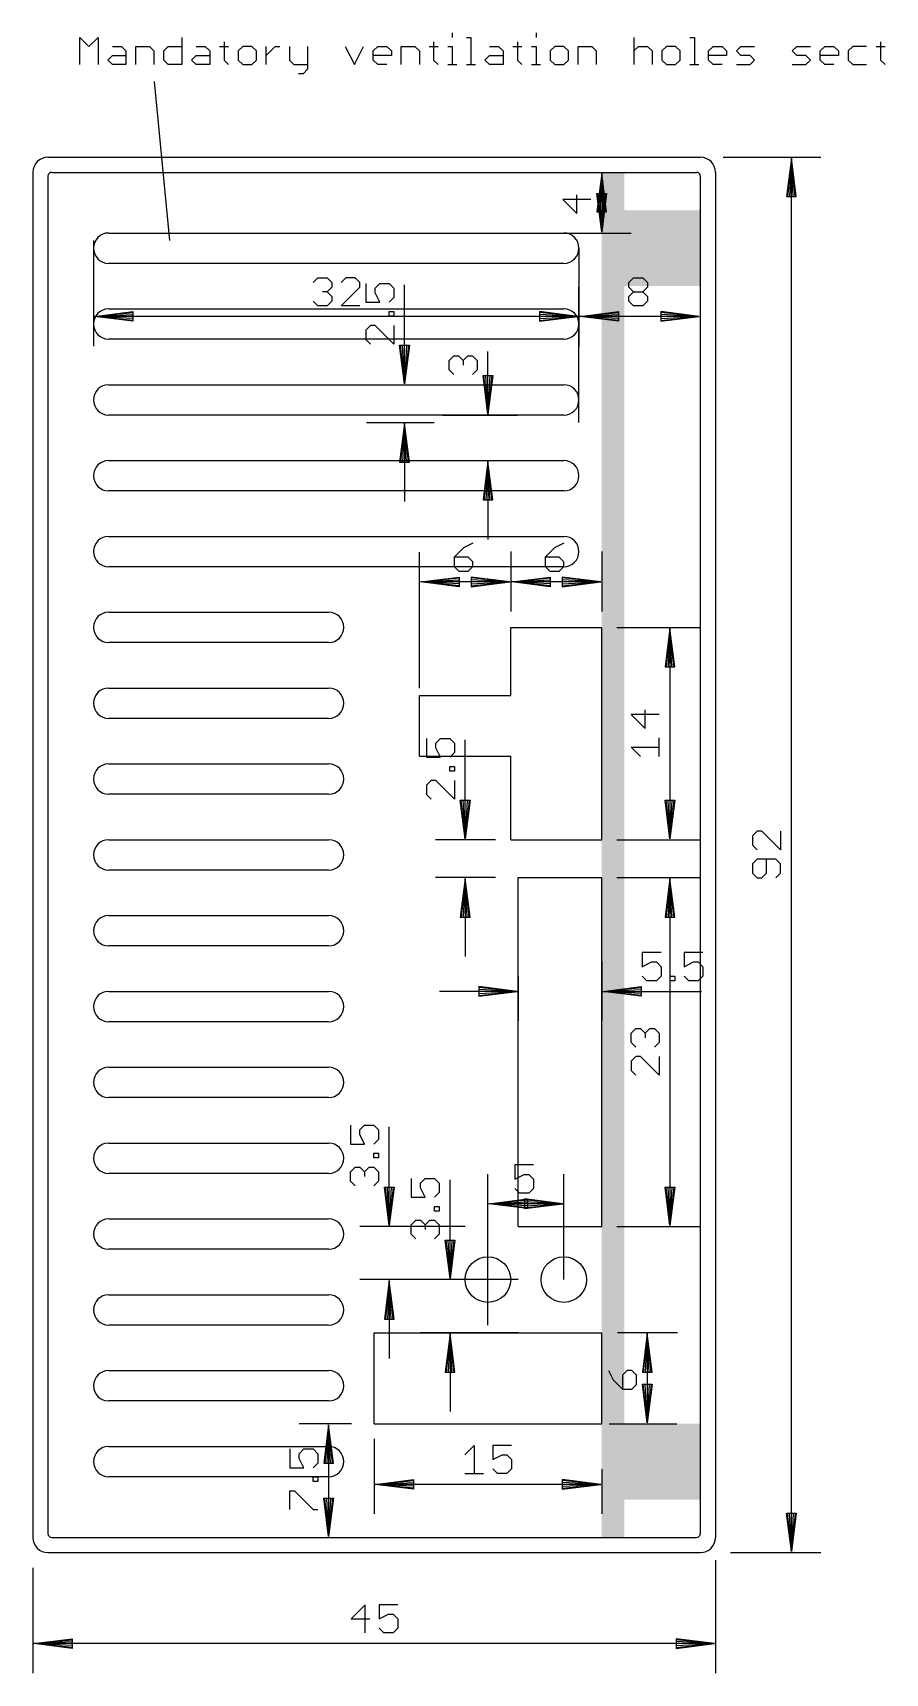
# Model space of a CAD drawing. Extents: x -62 to 290, y -289 to 164.
# Drawn here: x 170 to 226.2, y -8 to 100.2 of the extents above; entities that cross this region are included whole.
import ezdxf

# ---------------------------------------------------------------- set-up
doc = ezdxf.new("R2010")
doc.units = 0
for name, color, linetype in [('115', 5, 'CONTINUOUS'), ('28', 3, 'CONTINUOUS'), ('47', 7, 'CONTINUOUS'), ('51', 53, 'CONTINUOUS')]:
    doc.layers.add(name, color=color, linetype=linetype)

# ---------------------------------------------------------------- blocks, each defined once
blk = doc.blocks.new('RECT')
blk.add_solid([(-0.5, -0.5), (0.5, -0.5), (-0.5, 0.5), (0.5, 0.5)])

msp = doc.modelspace()

# ---------------------------------------------------------------- linework, layer by layer
at = {"layer": '47'}
for p, q in [((173.1016, 98.1016), (173.1016, 99.8999)), ((173.1016, 99.8999), (173.701, 99.3005)), ((173.701, 99.3005), (174.3005, 99.8999)), ((174.3005, 99.8999), (174.3005, 98.1016)), ((179.8252, 99.8999), (179.8252, 98.1016)), ((182.6092, 99.6002), (182.6092, 98.4013)), ((196.421, 99.6002), (196.421, 98.4013)), ((197.6487, 100.1997), (197.6487, 99.8999)), ((198.5767, 99.8999), (198.8764, 99.8999)), ((198.8764, 99.8999), (198.8764, 98.1016)), ((201.9457, 99.6002), (201.9457, 98.4013)), ((203.1734, 100.1997), (203.1734, 99.8999)), ((209.6261, 99.8999), (209.6261, 98.1016)), ((213.3093, 99.8999), (213.609, 99.8999)), ((213.609, 99.8999), (213.609, 98.1016)), ((225.8861, 99.6002), (225.8861, 98.4013)), ((174.9432, 98.4013), (175.2429, 98.701)), ((175.2429, 99.3005), (175.8423, 99.3005)), ((175.2429, 98.701), (176.1421, 98.701)), ((175.8423, 99.3005), (176.1421, 99.0008)), ((176.1421, 99.0008), (176.1421, 98.1016)), ((176.7847, 98.1016), (176.7847, 99.3005)), ((176.7847, 99.3005), (177.6839, 99.3005)), ((177.6839, 99.3005), (177.9836, 99.0008)), ((177.9836, 99.0008), (177.9836, 98.1016)), ((178.6263, 99.0008), (178.926, 99.3005)), ((178.6263, 98.4013), (178.6263, 99.0008)), ((178.926, 99.3005), (179.8252, 99.3005)), ((180.4679, 98.4013), (180.7676, 98.701)), ((180.7676, 99.3005), (181.3671, 99.3005)), ((180.7676, 98.701), (181.6668, 98.701)), ((181.3671, 99.3005), (181.6668, 99.0008)), ((181.6668, 99.0008), (181.6668, 98.1016)), ((182.3095, 99.3005), (182.9089, 99.3005)), ((183.8369, 99.3005), (183.5372, 99.0008)), ((183.5372, 99.0008), (183.5372, 98.4013)), ((184.4363, 99.3005), (183.8369, 99.3005)), ((184.7361, 99.0008), (184.4363, 99.3005)), ((184.7361, 98.4013), (184.7361, 99.0008)), ((185.3787, 98.1016), (185.3787, 99.3005)), ((185.3787, 98.701), (185.9782, 99.3005)), ((185.9782, 99.3005), (186.2779, 99.3005)), ((186.9134, 99.3005), (186.9134, 98.4013)), ((188.1123, 99.3005), (188.1123, 97.8019)), ((190.5965, 99.3005), (191.196, 98.1016)), ((191.196, 98.1016), (191.7954, 99.3005)), ((192.4381, 99.0008), (192.7378, 99.3005)), ((192.4381, 98.4013), (192.4381, 99.0008)), ((193.637, 98.701), (192.4381, 98.701)), ((192.7378, 99.3005), (193.3373, 99.3005)), ((193.3373, 99.3005), (193.637, 99.0008)), ((193.637, 99.0008), (193.637, 98.701)), ((194.2797, 98.1016), (194.2797, 99.3005)), ((194.2797, 99.3005), (195.1788, 99.3005)), ((195.1788, 99.3005), (195.4786, 99.0008)), ((195.4786, 99.0008), (195.4786, 98.1016)), ((196.1213, 99.3005), (196.7207, 99.3005)), ((197.349, 99.3005), (197.6487, 99.3005)), ((197.6487, 99.3005), (197.6487, 98.1016)), ((199.8044, 98.4013), (200.1041, 98.701)), ((200.1041, 99.3005), (200.7036, 99.3005)), ((200.1041, 98.701), (201.0033, 98.701)), ((200.7036, 99.3005), (201.0033, 99.0008)), ((201.0033, 99.0008), (201.0033, 98.1016)), ((201.646, 99.3005), (202.2454, 99.3005)), ((202.8737, 99.3005), (203.1734, 99.3005)), ((203.1734, 99.3005), (203.1734, 98.1016)), ((204.4011, 99.3005), (204.1014, 99.0008)), ((204.1014, 99.0008), (204.1014, 98.4013)), ((205.0006, 99.3005), (204.4011, 99.3005)), ((205.3003, 99.0008), (205.0006, 99.3005)), ((205.3003, 98.4013), (205.3003, 99.0008)), ((205.943, 98.1016), (205.943, 99.3005)), ((205.943, 99.3005), (206.8421, 99.3005)), ((206.8421, 99.3005), (207.1419, 99.0008)), ((207.1419, 99.0008), (207.1419, 98.1016)), ((209.6261, 99.0008), (209.9258, 99.3005)), ((209.9258, 99.3005), (210.5253, 99.3005)), ((210.5253, 99.3005), (210.825, 99.0008)), ((210.825, 99.0008), (210.825, 98.1016)), ((211.7674, 99.3005), (211.4677, 99.0008)), ((211.4677, 99.0008), (211.4677, 98.4013)), ((212.3669, 99.3005), (211.7674, 99.3005)), ((212.6666, 99.0008), (212.3669, 99.3005)), ((212.6666, 98.4013), (212.6666, 99.0008)), ((214.537, 99.0008), (214.8367, 99.3005)), ((214.537, 98.4013), (214.537, 99.0008)), ((215.7359, 98.701), (214.537, 98.701)), ((214.8367, 99.3005), (215.4361, 99.3005)), ((215.4361, 99.3005), (215.7359, 99.0008)), ((215.7359, 99.0008), (215.7359, 98.701)), ((216.3785, 99.0008), (216.6783, 99.3005)), ((216.6783, 98.701), (216.3785, 99.0008)), ((216.6783, 99.3005), (217.5774, 99.3005)), ((217.2777, 98.701), (216.6783, 98.701)), ((217.5774, 98.4013), (217.2777, 98.701)), ((220.0617, 99.0008), (220.3614, 99.3005)), ((220.3614, 98.701), (220.0617, 99.0008)), ((220.3614, 99.3005), (221.2606, 99.3005)), ((220.9609, 98.701), (220.3614, 98.701)), ((221.2606, 98.4013), (220.9609, 98.701)), ((221.9033, 99.0008), (222.203, 99.3005)), ((221.9033, 98.4013), (221.9033, 99.0008)), ((223.1022, 98.701), (221.9033, 98.701)), ((222.203, 99.3005), (222.8024, 99.3005)), ((222.8024, 99.3005), (223.1022, 99.0008)), ((223.1022, 99.0008), (223.1022, 98.701)), ((224.0446, 99.3005), (223.7448, 99.0008)), ((223.7448, 99.0008), (223.7448, 98.4013)), ((224.9437, 99.3005), (224.0446, 99.3005)), ((225.5864, 99.3005), (226.1859, 99.3005)), ((175.2429, 98.1016), (174.9432, 98.4013)), ((176.1421, 98.1016), (175.2429, 98.1016)), ((178.926, 98.1016), (178.6263, 98.4013)), ((179.8252, 98.1016), (178.926, 98.1016)), ((180.7676, 98.1016), (180.4679, 98.4013)), ((181.6668, 98.1016), (180.7676, 98.1016)), ((182.6092, 98.4013), (182.9089, 98.1016)), ((183.5372, 98.4013), (183.8369, 98.1016)), ((183.8369, 98.1016), (184.4363, 98.1016)), ((184.4363, 98.1016), (184.7361, 98.4013)), ((186.9134, 98.4013), (187.2131, 98.1016)), ((187.2131, 98.1016), (188.1123, 98.1016)), ((187.8126, 97.5022), (187.5128, 97.5022)), ((188.1123, 97.8019), (187.8126, 97.5022)), ((192.7378, 98.1016), (192.4381, 98.4013)), ((193.3373, 98.1016), (192.7378, 98.1016)), ((196.421, 98.4013), (196.7207, 98.1016)), ((197.349, 98.1016), (197.9484, 98.1016)), ((198.5767, 98.1016), (199.1761, 98.1016)), ((200.1041, 98.1016), (199.8044, 98.4013)), ((201.0033, 98.1016), (200.1041, 98.1016)), ((201.9457, 98.4013), (202.2454, 98.1016)), ((202.8737, 98.1016), (203.4731, 98.1016)), ((204.1014, 98.4013), (204.4011, 98.1016)), ((204.4011, 98.1016), (205.0006, 98.1016)), ((205.0006, 98.1016), (205.3003, 98.4013)), ((211.4677, 98.4013), (211.7674, 98.1016)), ((211.7674, 98.1016), (212.3669, 98.1016)), ((212.3669, 98.1016), (212.6666, 98.4013)), ((213.3093, 98.1016), (213.9087, 98.1016)), ((214.8367, 98.1016), (214.537, 98.4013)), ((215.4361, 98.1016), (214.8367, 98.1016)), ((216.3785, 98.1016), (217.2777, 98.1016)), ((217.2777, 98.1016), (217.5774, 98.4013)), ((220.0617, 98.1016), (220.9609, 98.1016)), ((220.9609, 98.1016), (221.2606, 98.4013)), ((222.203, 98.1016), (221.9033, 98.4013)), ((222.8024, 98.1016), (222.203, 98.1016)), ((223.7448, 98.4013), (224.0446, 98.1016)), ((224.0446, 98.1016), (224.9437, 98.1016)), ((225.8861, 98.4013), (226.1859, 98.1016)), ((178, 97), (179, 86.5)), ((215.5, 92), (221.95, 92)), ((220, 91.935), (219.6808, 89.4)), ((220, 91.935), (219.74, 89.4)), ((220, 91.935), (219.87, 89.4)), ((220, 0.065), (220, 91.935)), ((220.3192, 89.4), (220, 91.935)), ((220.13, 89.4), (220, 91.935)), ((220.26, 89.4), (220, 91.935)), ((204.5, 91), (209.45, 91)), ((207.5, 90.935), (207.1808, 88.4)), ((207.5, 90.935), (207.24, 88.4)), ((207.5, 90.935), (207.37, 88.4)), ((207.5, 90.935), (207.5, 87.065)), ((207.8192, 88.4), (207.5, 90.935)), ((207.63, 88.4), (207.5, 90.935)), ((207.76, 88.4), (207.5, 90.935)), ((206.7938, 89.2019), (204.9446, 89.2019)), ((204.9446, 89.2019), (205.8692, 88.2773)), ((205.8692, 88.2773), (205.8692, 89.5101)), ((207.5, 87.065), (207.1808, 89.6)), ((207.1808, 89.6), (207.8192, 89.6)), ((207.5, 87.065), (207.24, 89.6)), ((207.5, 87.065), (207.37, 89.6)), ((207.8192, 89.6), (207.5, 87.065)), ((207.63, 89.6), (207.5, 87.065)), ((207.76, 89.6), (207.5, 87.065)), ((219.6808, 89.4), (220.3192, 89.4)), ((207.1808, 88.4), (207.8192, 88.4)), ((204.5, 87), (209.45, 87)), ((174, 86.5), (174, 79.55)), ((206, 86), (206, 79.55)), ((188.4829, 83.7472), (188.7911, 84.0554)), ((188.7911, 84.0554), (189.4075, 84.0554)), ((189.4075, 84.0554), (189.7157, 83.7472)), ((189.7157, 83.439), (189.4075, 83.1308)), ((189.7157, 83.7472), (189.7157, 83.439)), ((190.6327, 84.0554), (190.3245, 83.7472)), ((190.3245, 82.2062), (191.5573, 83.439)), ((191.2491, 84.0554), (190.6327, 84.0554)), ((191.5573, 83.7472), (191.2491, 84.0554)), ((191.5573, 83.439), (191.5573, 83.7472)), ((191.9446, 83.6713), (191.9446, 82.4386)), ((192.561, 83.3631), (192.8692, 83.6713)), ((192.561, 83.0549), (192.561, 83.3631)), ((192.8692, 83.6713), (193.4856, 83.6713)), ((193.4856, 83.6713), (193.7938, 83.3631)), ((193.7938, 83.3631), (193.7938, 82.7468)), ((194.5, 77.065), (194.5, 83.5809)), ((206, 74.5), (206, 83.45)), ((209.2773, 83.7472), (209.5855, 84.0554)), ((209.2773, 83.439), (209.2773, 83.7472)), ((209.5855, 83.1308), (209.2773, 83.439)), ((209.5855, 84.0554), (210.2019, 84.0554)), ((210.2019, 84.0554), (210.5101, 83.7472)), ((210.5101, 83.439), (210.2019, 83.1308)), ((210.5101, 83.7472), (210.5101, 83.439)), ((188.7911, 82.2062), (188.4829, 82.5144)), ((189.4075, 82.2062), (188.7911, 82.2062)), ((189.4075, 83.1308), (189.0993, 83.1308)), ((189.4075, 83.1308), (189.7157, 82.8226)), ((189.7157, 82.5144), (189.4075, 82.2062)), ((189.7157, 82.8226), (189.7157, 82.5144)), ((191.5573, 82.2062), (190.3245, 82.2062)), ((191.9446, 82.4386), (192.8692, 82.4386)), ((192.8692, 82.4386), (192.561, 83.0549)), ((193.7938, 82.7468), (193.4856, 82.4386)), ((209.2773, 82.8226), (209.5855, 83.1308)), ((209.2773, 82.5144), (209.2773, 82.8226)), ((209.5855, 82.2062), (209.2773, 82.5144)), ((209.5855, 83.1308), (210.2019, 83.1308)), ((210.2019, 82.2062), (209.5855, 82.2062)), ((210.2019, 83.1308), (210.5101, 82.8226)), ((210.5101, 82.5144), (210.2019, 82.2062)), ((210.5101, 82.8226), (210.5101, 82.5144)), ((214, 83), (214, 79.55)), ((174.065, 81.5), (176.6, 81.8192)), ((174.065, 81.5), (176.6, 81.76)), ((174.065, 81.5), (176.6, 81.63)), ((205.935, 81.5), (174.065, 81.5)), ((176.6, 81.1808), (174.065, 81.5)), ((176.6, 81.37), (174.065, 81.5)), ((176.6, 81.24), (174.065, 81.5)), ((176.6, 81.8192), (176.6, 81.1808)), ((193.4856, 81.5178), (193.4856, 81.826)), ((193.4856, 81.826), (193.7938, 81.826)), ((193.7938, 81.5178), (193.4856, 81.5178)), ((193.7938, 81.826), (193.7938, 81.5178)), ((205.935, 81.5), (203.4, 81.8192)), ((203.4, 81.8192), (203.4, 81.1808)), ((205.935, 81.5), (203.4, 81.76)), ((205.935, 81.5), (203.4, 81.63)), ((203.4, 81.1808), (205.935, 81.5)), ((203.4, 81.37), (205.935, 81.5)), ((203.4, 81.24), (205.935, 81.5)), ((206.065, 81.5), (208.6, 81.8192)), ((206.065, 81.5), (208.6, 81.76)), ((206.065, 81.5), (208.6, 81.63)), ((213.935, 81.5), (206.065, 81.5)), ((208.6, 81.1808), (206.065, 81.5)), ((208.6, 81.37), (206.065, 81.5)), ((208.6, 81.24), (206.065, 81.5)), ((208.6, 81.8192), (208.6, 81.1808)), ((213.935, 81.5), (211.4, 81.8192)), ((211.4, 81.8192), (211.4, 81.1808)), ((213.935, 81.5), (211.4, 81.76)), ((213.935, 81.5), (211.4, 81.63)), ((211.4, 81.1808), (213.935, 81.5)), ((211.4, 81.37), (213.935, 81.5)), ((211.4, 81.24), (213.935, 81.5)), ((192.2528, 80.909), (191.9446, 80.6008)), ((191.9446, 80.6008), (191.9446, 79.9844)), ((192.561, 80.909), (192.2528, 80.909)), ((193.7938, 79.6762), (192.561, 80.909)), ((193.7938, 80.909), (193.7938, 79.6762)), ((191.9446, 79.9844), (192.2528, 79.6762)), ((194.5, 77.065), (194.1808, 79.6)), ((194.1808, 79.6), (194.8192, 79.6)), ((194.5, 77.065), (194.24, 79.6)), ((194.5, 77.065), (194.37, 79.6)), ((194.8192, 79.6), (194.5, 77.065)), ((194.63, 79.6), (194.5, 77.065)), ((194.76, 79.6), (194.5, 77.065)), ((200, 75.065), (200, 79.1977)), ((197.4446, 78.6008), (197.7528, 78.909)), ((197.4446, 77.9844), (197.4446, 78.6008)), ((197.7528, 77.6762), (197.4446, 77.9844)), ((197.7528, 78.909), (198.061, 78.909)), ((198.061, 78.909), (198.3692, 78.6008)), ((198.3692, 78.6008), (198.6774, 78.909)), ((198.3692, 78.6008), (198.3692, 78.2926)), ((198.6774, 78.909), (198.9856, 78.909)), ((198.9856, 78.909), (199.2938, 78.6008)), ((199.2938, 77.9844), (198.9856, 77.6762)), ((199.2938, 78.6008), (199.2938, 77.9844)), ((191.5, 77), (196.45, 77)), ((200, 75.065), (199.6808, 77.6)), ((199.6808, 77.6), (200.3192, 77.6)), ((200, 75.065), (199.74, 77.6)), ((200, 75.065), (199.87, 77.6)), ((200.3192, 77.6), (200, 75.065)), ((200.13, 77.6), (200, 75.065)), ((200.26, 77.6), (200, 75.065)), ((197, 75), (201.95, 75)), ((192, 74.5), (196.45, 74.5)), ((194.5, 74.435), (194.1808, 71.9)), ((194.5, 74.435), (194.24, 71.9)), ((194.5, 74.435), (194.37, 71.9)), ((194.5, 74.435), (194.5, 69.3)), ((194.8192, 71.9), (194.5, 74.435)), ((194.63, 71.9), (194.5, 74.435)), ((194.76, 71.9), (194.5, 74.435)), ((194.1808, 71.9), (194.8192, 71.9)), ((197.5, 72), (201.95, 72)), ((200, 71.935), (199.6808, 69.4)), ((200, 71.935), (199.74, 69.4)), ((200, 71.935), (199.87, 69.4)), ((200, 71.935), (200, 66.8)), ((200.3192, 69.4), (200, 71.935)), ((200.13, 69.4), (200, 71.935)), ((200.26, 69.4), (200, 71.935)), ((199.6808, 69.4), (200.3192, 69.4)), ((198.3937, 66.2472), (197.7773, 65.6308)), ((199.0101, 66.5554), (198.3937, 66.2472)), ((201.5, 66), (201.5, 62.05)), ((204.3937, 66.2472), (203.7773, 65.6308)), ((205.0101, 66.5554), (204.3937, 66.2472)), ((207.5, 66), (207.5, 62.05)), ((195.5, 57), (195.5, 65.95)), ((197.7773, 65.6308), (197.7773, 65.0144)), ((198.7019, 65.6308), (197.7773, 65.6308)), ((197.7773, 65.0144), (198.0855, 64.7062)), ((199.0101, 65.3226), (198.7019, 65.6308)), ((198.7019, 64.7062), (199.0101, 65.0144)), ((199.0101, 65.0144), (199.0101, 65.3226)), ((201.5, 65.5), (201.5, 62.05)), ((203.7773, 65.6308), (203.7773, 65.0144)), ((204.7019, 65.6308), (203.7773, 65.6308)), ((203.7773, 65.0144), (204.0855, 64.7062)), ((205.0101, 65.3226), (204.7019, 65.6308)), ((204.7019, 64.7062), (205.0101, 65.0144)), ((205.0101, 65.0144), (205.0101, 65.3226)), ((195.565, 64), (198.1, 64.3192)), ((195.565, 64), (198.1, 64.26)), ((195.565, 64), (198.1, 64.13)), ((201.435, 64), (195.565, 64)), ((198.1, 63.6808), (195.565, 64)), ((198.1, 63.87), (195.565, 64)), ((198.1, 63.74), (195.565, 64)), ((198.0855, 64.7062), (198.7019, 64.7062)), ((198.1, 64.3192), (198.1, 63.6808)), ((201.435, 64), (198.9, 64.3192)), ((198.9, 64.3192), (198.9, 63.6808)), ((201.435, 64), (198.9, 64.26)), ((201.435, 64), (198.9, 64.13)), ((198.9, 63.6808), (201.435, 64)), ((198.9, 63.87), (201.435, 64)), ((198.9, 63.74), (201.435, 64)), ((201.565, 64), (204.1, 64.3192)), ((201.565, 64), (204.1, 64.26)), ((201.565, 64), (204.1, 64.13)), ((207.435, 64), (201.565, 64)), ((204.1, 63.6808), (201.565, 64)), ((204.1, 63.87), (201.565, 64)), ((204.1, 63.74), (201.565, 64)), ((204.0855, 64.7062), (204.7019, 64.7062)), ((204.1, 64.3192), (204.1, 63.6808)), ((207.435, 64), (204.9, 64.3192)), ((204.9, 64.3192), (204.9, 63.6808)), ((207.435, 64), (204.9, 64.26)), ((207.435, 64), (204.9, 64.13)), ((204.9, 63.6808), (207.435, 64)), ((204.9, 63.87), (207.435, 64)), ((204.9, 63.74), (207.435, 64)), ((208.5, 61), (213.95, 61)), ((212, 60.935), (211.6808, 58.4)), ((212, 60.935), (211.74, 58.4)), ((212, 60.935), (211.87, 58.4)), ((212, 60.935), (212, 47.065)), ((212.3192, 58.4), (212, 60.935)), ((212.13, 58.4), (212, 60.935)), ((212.26, 58.4), (212, 60.935)), ((211.6808, 58.4), (212.3192, 58.4)), ((211.2938, 55.2491), (209.4446, 55.2491)), ((209.4446, 55.2491), (210.3692, 54.3245)), ((210.3692, 54.3245), (210.3692, 55.5573)), ((195.9446, 53.6713), (195.9446, 52.4386)), ((196.561, 53.3631), (196.8692, 53.6713)), ((196.561, 53.0549), (196.561, 53.3631)), ((196.8692, 52.4386), (196.561, 53.0549)), ((196.8692, 53.6713), (197.4856, 53.6713)), ((197.4856, 53.6713), (197.7938, 53.3631)), ((197.7938, 53.3631), (197.7938, 52.7468)), ((198.5, 47.065), (198.5, 53.5809)), ((210.061, 52.4829), (209.4446, 53.0993)), ((209.4446, 53.0993), (211.2938, 53.0993)), ((211.2938, 52.4829), (211.2938, 53.7157)), ((195.9446, 52.4386), (196.8692, 52.4386)), ((197.7938, 52.7468), (197.4856, 52.4386)), ((196.2528, 50.909), (195.9446, 50.6008)), ((196.561, 50.909), (196.2528, 50.909)), ((197.7938, 49.6762), (196.561, 50.909)), ((197.4856, 51.5178), (197.4856, 51.826)), ((197.4856, 51.826), (197.7938, 51.826)), ((197.7938, 51.5178), (197.4856, 51.5178)), ((197.7938, 51.826), (197.7938, 51.5178)), ((197.7938, 50.909), (197.7938, 49.6762)), ((195.9446, 50.6008), (195.9446, 49.9844)), ((195.9446, 49.9844), (196.2528, 49.6762)), ((198.5, 47.065), (198.1808, 49.6)), ((198.1808, 49.6), (198.8192, 49.6)), ((198.5, 47.065), (198.24, 49.6)), ((198.5, 47.065), (198.37, 49.6)), ((198.8192, 49.6), (198.5, 47.065)), ((198.63, 49.6), (198.5, 47.065)), ((198.76, 49.6), (198.5, 47.065)), ((212, 47.065), (211.6808, 49.6)), ((211.6808, 49.6), (212.3192, 49.6)), ((212, 47.065), (211.74, 49.6)), ((212, 47.065), (211.87, 49.6)), ((212.3192, 49.6), (212, 47.065)), ((212.13, 49.6), (212, 47.065)), ((212.26, 49.6), (212, 47.065)), ((200.5, 47), (196.55, 47)), ((208.5, 47), (213.95, 47)), ((217.7528, 47.5573), (217.4446, 47.2491)), ((217.4446, 47.2491), (217.4446, 46.6327)), ((217.4446, 46.6327), (217.7528, 46.3245)), ((218.061, 47.5573), (217.7528, 47.5573)), ((219.2938, 46.3245), (218.061, 47.5573)), ((219.2938, 47.5573), (219.2938, 46.3245)), ((217.7528, 45.7157), (217.4446, 45.4075)), ((218.9856, 45.7157), (217.7528, 45.7157)), ((218.3692, 44.7911), (218.3692, 45.7157)), ((219.2938, 45.4075), (218.9856, 45.7157)), ((200.5, 44.5), (196.55, 44.5)), ((198.5, 44.435), (198.1808, 41.9)), ((198.5, 44.435), (198.24, 41.9)), ((198.5, 44.435), (198.37, 41.9)), ((198.5, 44.435), (198.5, 39.3)), ((198.8192, 41.9), (198.5, 44.435)), ((198.63, 41.9), (198.5, 44.435)), ((198.76, 41.9), (198.5, 44.435)), ((208.5, 44.5), (213.95, 44.5)), ((212, 44.435), (211.6808, 41.9)), ((212, 44.435), (211.74, 41.9)), ((212, 44.435), (211.87, 41.9)), ((212, 44.435), (212, 21.565)), ((212.3192, 41.9), (212, 44.435)), ((212.13, 41.9), (212, 44.435)), ((212.26, 41.9), (212, 44.435)), ((217.4446, 45.4075), (217.4446, 44.7911)), ((217.4446, 44.7911), (217.7528, 44.4829)), ((217.7528, 44.4829), (218.061, 44.4829)), ((218.061, 44.4829), (218.3692, 44.7911)), ((218.9856, 44.4829), (219.2938, 44.7911)), ((219.2938, 44.7911), (219.2938, 45.4075)), ((198.1808, 41.9), (198.8192, 41.9)), ((211.6808, 41.9), (212.3192, 41.9)), ((207.5, 39), (207.5, 35.05)), ((211.409, 39.5554), (210.1762, 39.5554)), ((210.1762, 39.5554), (210.1762, 38.6308)), ((210.1762, 38.6308), (210.7926, 38.939)), ((210.7926, 38.939), (211.1008, 38.939)), ((211.1008, 38.939), (211.409, 38.6308)), ((214.1713, 39.5554), (212.9386, 39.5554)), ((212.9386, 39.5554), (212.9386, 38.6308)), ((212.9386, 38.6308), (213.5549, 38.939)), ((213.5549, 38.939), (213.8631, 38.939)), ((213.8631, 38.939), (214.1713, 38.6308)), ((202, 38), (202, 35.05)), ((210.4844, 37.7062), (210.1762, 38.0144)), ((211.409, 38.0144), (211.1008, 37.7062)), ((211.409, 38.6308), (211.409, 38.0144)), ((212.0178, 37.7062), (212.0178, 38.0144)), ((212.0178, 38.0144), (212.326, 38.0144)), ((212.326, 38.0144), (212.326, 37.7062)), ((213.2468, 37.7062), (212.9386, 38.0144)), ((214.1713, 38.0144), (213.8631, 37.7062)), ((214.1713, 38.6308), (214.1713, 38.0144)), ((201.935, 37), (196.8, 37)), ((201.935, 37), (199.4, 37.3192)), ((199.4, 37.3192), (199.4, 36.6808)), ((201.935, 37), (199.4, 37.26)), ((201.935, 37), (199.4, 37.13)), ((199.4, 36.6808), (201.935, 37)), ((199.4, 36.87), (201.935, 37)), ((199.4, 36.74), (201.935, 37)), ((207.565, 37), (210.1, 37.3192)), ((207.565, 37), (210.1, 37.26)), ((207.565, 37), (210.1, 37.13)), ((207.565, 37), (214.0809, 37)), ((210.1, 36.6808), (207.565, 37)), ((210.1, 36.87), (207.565, 37)), ((210.1, 36.74), (207.565, 37)), ((210.1, 37.3192), (210.1, 36.6808)), ((211.1008, 37.7062), (210.4844, 37.7062)), ((212.326, 37.7062), (212.0178, 37.7062)), ((213.8631, 37.7062), (213.2468, 37.7062)), ((209.4446, 34.2491), (209.7528, 34.5573)), ((209.4446, 33.6327), (209.4446, 34.2491)), ((209.7528, 33.3245), (209.4446, 33.6327)), ((209.7528, 34.5573), (210.061, 34.5573)), ((210.061, 34.5573), (210.3692, 34.2491)), ((210.3692, 34.2491), (210.6774, 34.5573)), ((210.3692, 34.2491), (210.3692, 33.9409)), ((210.6774, 34.5573), (210.9856, 34.5573)), ((210.9856, 34.5573), (211.2938, 34.2491)), ((211.2938, 33.6327), (210.9856, 33.3245)), ((211.2938, 34.2491), (211.2938, 33.6327)), ((209.7528, 32.7157), (209.4446, 32.4075)), ((210.061, 32.7157), (209.7528, 32.7157)), ((211.2938, 31.4829), (210.061, 32.7157)), ((211.2938, 32.7157), (211.2938, 31.4829)), ((209.4446, 32.4075), (209.4446, 31.7911)), ((209.4446, 31.7911), (209.7528, 31.4829)), ((190.9446, 28.1713), (190.9446, 26.9386)), ((191.561, 27.8631), (191.8692, 28.1713)), ((191.8692, 28.1713), (192.4856, 28.1713)), ((192.4856, 28.1713), (192.7938, 27.8631)), ((191.561, 27.5549), (191.561, 27.8631)), ((191.8692, 26.9386), (191.561, 27.5549)), ((192.7938, 27.2468), (192.4856, 26.9386)), ((192.7938, 27.8631), (192.7938, 27.2468)), ((193.5, 21.565), (193.5, 28.0809)), ((190.9446, 26.9386), (191.8692, 26.9386)), ((192.4856, 26.0178), (192.4856, 26.326)), ((192.4856, 26.326), (192.7938, 26.326)), ((192.7938, 26.0178), (192.4856, 26.0178)), ((192.7938, 26.326), (192.7938, 26.0178)), ((190.9446, 25.1008), (191.2528, 25.409)), ((190.9446, 24.4844), (190.9446, 25.1008)), ((191.2528, 25.409), (191.561, 25.409)), ((191.561, 25.409), (191.8692, 25.1008)), ((191.8692, 25.1008), (192.1774, 25.409)), ((191.8692, 25.1008), (191.8692, 24.7926)), ((192.1774, 25.409), (192.4856, 25.409)), ((192.4856, 25.409), (192.7938, 25.1008)), ((192.7938, 25.1008), (192.7938, 24.4844)), ((200, 15), (200, 24.95)), ((203.0101, 25.5554), (201.7773, 25.5554)), ((201.7773, 25.5554), (201.7773, 24.6308)), ((201.7773, 24.6308), (202.3937, 24.939)), ((202.3937, 24.939), (202.7019, 24.939)), ((202.7019, 24.939), (203.0101, 24.6308)), ((205, 18), (205, 24.95)), ((191.2528, 24.1762), (190.9446, 24.4844)), ((192.7938, 24.4844), (192.4856, 24.1762)), ((193.5, 21.565), (193.1808, 24.1)), ((193.1808, 24.1), (193.8192, 24.1)), ((193.5, 21.565), (193.24, 24.1)), ((193.5, 21.565), (193.37, 24.1)), ((193.8192, 24.1), (193.5, 21.565)), ((193.63, 24.1), (193.5, 21.565)), ((193.76, 24.1), (193.5, 21.565)), ((194.9446, 24.6713), (194.9446, 23.4386)), ((195.561, 24.3631), (195.8692, 24.6713)), ((195.561, 24.0549), (195.561, 24.3631)), ((195.8692, 23.4386), (195.561, 24.0549)), ((195.8692, 24.6713), (196.4856, 24.6713)), ((196.4856, 24.6713), (196.7938, 24.3631)), ((196.7938, 24.3631), (196.7938, 23.7468)), ((197.5, 18.065), (197.5, 24.5809)), ((202.0855, 23.7062), (201.7773, 24.0144)), ((203.0101, 24.0144), (202.7019, 23.7062)), ((203.0101, 24.6308), (203.0101, 24.0144)), ((212, 21.565), (211.6808, 24.1)), ((211.6808, 24.1), (212.3192, 24.1)), ((212, 21.565), (211.74, 24.1)), ((212, 21.565), (211.87, 24.1)), ((212.3192, 24.1), (212, 21.565)), ((212.13, 24.1), (212, 21.565)), ((212.26, 24.1), (212, 21.565)), ((194.9446, 23.4386), (195.8692, 23.4386)), ((196.7938, 23.7468), (196.4856, 23.4386)), ((196.4856, 22.5178), (196.4856, 22.826)), ((196.4856, 22.826), (196.7938, 22.826)), ((196.7938, 22.826), (196.7938, 22.5178)), ((200.065, 23), (202.6, 23.3192)), ((200.065, 23), (202.6, 23.26)), ((200.065, 23), (202.6, 23.13)), ((204.935, 23), (200.065, 23)), ((202.6, 22.6808), (200.065, 23)), ((202.6, 22.87), (200.065, 23)), ((202.6, 22.74), (200.065, 23)), ((202.7019, 23.7062), (202.0855, 23.7062)), ((204.935, 23), (202.4, 23.3192)), ((202.4, 23.3192), (202.4, 22.6808)), ((204.935, 23), (202.4, 23.26)), ((204.935, 23), (202.4, 23.13)), ((202.4, 22.6808), (204.935, 23)), ((202.4, 22.87), (204.935, 23)), ((202.4, 22.74), (204.935, 23)), ((202.6, 23.3192), (202.6, 22.6808)), ((194.9446, 21.6008), (195.2528, 21.909)), ((195.2528, 21.909), (195.561, 21.909)), ((195.561, 21.909), (195.8692, 21.6008)), ((195.8692, 21.6008), (196.1774, 21.909)), ((196.1774, 21.909), (196.4856, 21.909)), ((196.7938, 22.5178), (196.4856, 22.5178)), ((196.4856, 21.909), (196.7938, 21.6008)), ((198.5, 21.5), (191.55, 21.5)), ((194.9446, 20.9844), (194.9446, 21.6008)), ((195.2528, 20.6762), (194.9446, 20.9844)), ((195.8692, 21.6008), (195.8692, 21.2926)), ((196.7938, 20.9844), (196.4856, 20.6762)), ((196.7938, 21.6008), (196.7938, 20.9844)), ((197.5, 18.065), (197.1808, 20.6)), ((197.1808, 20.6), (197.8192, 20.6)), ((197.5, 18.065), (197.24, 20.6)), ((197.5, 18.065), (197.37, 20.6)), ((197.8192, 20.6), (197.5, 18.065)), ((197.63, 20.6), (197.5, 18.065)), ((197.76, 20.6), (197.5, 18.065)), ((208.5, 21.5), (213.95, 21.5)), ((202, 18), (191.55, 18)), ((193.5, 17.935), (193.1808, 15.4)), ((193.5, 17.935), (193.24, 15.4)), ((193.5, 17.935), (193.37, 15.4)), ((193.5, 17.935), (193.5, 12.8)), ((193.8192, 15.4), (193.5, 17.935)), ((193.63, 15.4), (193.5, 17.935)), ((193.76, 15.4), (193.5, 17.935)), ((198.5, 18), (195.55, 18)), ((193.1808, 15.4), (193.8192, 15.4)), ((202, 14.5), (195.55, 14.5)), ((197.5, 14.435), (197.1808, 11.9)), ((197.5, 14.435), (197.24, 11.9)), ((197.5, 14.435), (197.37, 11.9)), ((197.5, 14.435), (197.5, 9.3)), ((197.8192, 11.9), (197.5, 14.435)), ((197.63, 11.9), (197.5, 14.435)), ((197.76, 11.9), (197.5, 14.435)), ((212.5, 14.5), (208.55, 14.5)), ((210.5, 14.435), (210.1808, 11.9)), ((210.5, 14.435), (210.24, 11.9)), ((210.5, 14.435), (210.37, 11.9)), ((210.5, 14.435), (210.5, 8.565)), ((210.8192, 11.9), (210.5, 14.435)), ((210.63, 11.9), (210.5, 14.435)), ((210.76, 11.9), (210.5, 14.435)), ((197.1808, 11.9), (197.8192, 11.9)), ((207.9446, 12.0101), (208.2528, 11.3937)), ((209.1774, 12.0101), (208.8692, 11.7019)), ((209.4856, 12.0101), (209.1774, 12.0101)), ((209.7938, 11.7019), (209.4856, 12.0101)), ((210.1808, 11.9), (210.8192, 11.9)), ((208.2528, 11.3937), (208.8692, 10.7773)), ((208.8692, 11.7019), (208.8692, 10.7773)), ((209.4856, 10.7773), (209.7938, 11.0855)), ((209.7938, 11.0855), (209.7938, 11.7019)), ((210.5, 8.565), (210.1808, 11.1)), ((210.1808, 11.1), (210.8192, 11.1)), ((210.5, 8.565), (210.24, 11.1)), ((210.5, 8.565), (210.37, 11.1)), ((210.8192, 11.1), (210.5, 8.565)), ((210.63, 11.1), (210.5, 8.565)), ((210.76, 11.1), (210.5, 8.565)), ((208.8692, 10.7773), (209.4856, 10.7773)), ((191, 8.5), (187.55, 8.5)), ((189.5, 8.435), (189.1808, 5.9)), ((189.5, 8.435), (189.24, 5.9)), ((189.5, 8.435), (189.37, 5.9)), ((189.5, 8.435), (189.5, 1.065)), ((189.8192, 5.9), (189.5, 8.435)), ((189.63, 5.9), (189.5, 8.435)), ((189.76, 5.9), (189.5, 8.435)), ((208, 8.5), (212.45, 8.5)), ((186.9446, 6.8309), (186.9446, 5.5981)), ((187.561, 6.5227), (187.8692, 6.8309)), ((187.561, 6.2145), (187.561, 6.5227)), ((187.8692, 6.8309), (188.4856, 6.8309)), ((188.4856, 6.8309), (188.7938, 6.5227)), ((188.7938, 6.5227), (188.7938, 5.9063)), ((192.5, 7.5), (192.5, 2.55)), ((198.4829, 6.439), (199.0993, 7.0554)), ((199.0993, 7.0554), (199.0993, 5.2062)), ((201.5573, 7.0554), (200.3245, 7.0554)), ((200.3245, 7.0554), (200.3245, 6.1308)), ((186.9446, 5.5981), (187.8692, 5.5981)), ((187.8692, 5.5981), (187.561, 6.2145)), ((188.7938, 5.9063), (188.4856, 5.5981)), ((189.1808, 5.9), (189.8192, 5.9)), ((200.3245, 6.1308), (200.9409, 6.439)), ((200.6327, 5.2062), (200.3245, 5.5144)), ((200.9409, 6.439), (201.2491, 6.439)), ((201.2491, 6.439), (201.5573, 6.1308)), ((201.5573, 5.5144), (201.2491, 5.2062)), ((201.5573, 6.1308), (201.5573, 5.5144)), ((207.5, 5.5), (207.5, 2.55)), ((188.4856, 4.6773), (188.4856, 4.9855)), ((188.4856, 4.9855), (188.7938, 4.9855)), ((188.7938, 4.6773), (188.4856, 4.6773)), ((188.7938, 4.9855), (188.7938, 4.6773)), ((192.565, 4.5), (195.1, 4.8192)), ((192.565, 4.5), (195.1, 4.76)), ((192.565, 4.5), (195.1, 4.63)), ((207.435, 4.5), (192.565, 4.5)), ((195.1, 4.1808), (192.565, 4.5)), ((195.1, 4.37), (192.565, 4.5)), ((195.1, 4.24), (192.565, 4.5)), ((195.1, 4.8192), (195.1, 4.1808)), ((198.4829, 5.2062), (199.7157, 5.2062)), ((201.2491, 5.2062), (200.6327, 5.2062)), ((207.435, 4.5), (204.9, 4.8192)), ((204.9, 4.8192), (204.9, 4.1808)), ((207.435, 4.5), (204.9, 4.76)), ((207.435, 4.5), (204.9, 4.63)), ((204.9, 4.1808), (207.435, 4.5)), ((204.9, 4.37), (207.435, 4.5)), ((204.9, 4.24), (207.435, 4.5)), ((186.9446, 2.8357), (186.9446, 4.0685)), ((186.9446, 4.0685), (187.2528, 4.0685)), ((187.2528, 4.0685), (188.4856, 2.8357)), ((189.5, 1.065), (189.1808, 3.6)), ((189.1808, 3.6), (189.8192, 3.6)), ((189.5, 1.065), (189.24, 3.6)), ((189.5, 1.065), (189.37, 3.6)), ((189.8192, 3.6), (189.5, 1.065)), ((189.63, 3.6), (189.5, 1.065)), ((189.76, 3.6), (189.5, 1.065)), ((188.4856, 2.8357), (188.7938, 2.8357)), ((220, 0.065), (219.6808, 2.6)), ((219.6808, 2.6), (220.3192, 2.6)), ((220, 0.065), (219.74, 2.6)), ((220, 0.065), (219.87, 2.6)), ((220.3192, 2.6), (220, 0.065)), ((220.13, 2.6), (220, 0.065)), ((220.26, 2.6), (220, 0.065)), ((187.5, 1), (191.45, 1)), ((216, 0), (221.95, 0)), ((170, -1), (170, -7.95)), ((215, -0.5), (215, -7.95)), ((191.9075, -3.4446), (190.9829, -4.3692)), ((191.9075, -5.2938), (191.9075, -3.4446)), ((194.0573, -3.4446), (192.8245, -3.4446)), ((192.8245, -3.4446), (192.8245, -4.3692)), ((192.8245, -4.3692), (193.4409, -4.061)), ((193.4409, -4.061), (193.7491, -4.061)), ((193.7491, -4.061), (194.0573, -4.3692)), ((190.9829, -4.3692), (192.2157, -4.3692)), ((193.1327, -5.2938), (192.8245, -4.9856)), ((193.7491, -5.2938), (193.1327, -5.2938)), ((194.0573, -4.9856), (193.7491, -5.2938)), ((194.0573, -4.3692), (194.0573, -4.9856)), ((170.065, -6), (172.6, -5.6808)), ((170.065, -6), (172.6, -5.74)), ((170.065, -6), (172.6, -5.87)), ((214.935, -6), (170.065, -6)), ((172.6, -6.3192), (170.065, -6)), ((172.6, -6.13), (170.065, -6)), ((172.6, -6.26), (170.065, -6)), ((172.6, -5.6808), (172.6, -6.3192)), ((214.935, -6), (212.4, -5.6808)), ((212.4, -5.6808), (212.4, -6.3192)), ((214.935, -6), (212.4, -5.74)), ((214.935, -6), (212.4, -5.87)), ((212.4, -6.3192), (214.935, -6)), ((212.4, -6.13), (214.935, -6)), ((212.4, -6.26), (214.935, -6))]:
    msp.add_line(p, q, dxfattribs=at)
at = {"layer": '51'}
for p, q in [((171, 92), (214, 92)), ((170, 91), (170, 1)), ((171.25, 91), (213.75, 91)), ((215, 91), (215, 1)), ((171, 90.75), (171, 1.25)), ((214, 90.75), (214, 1.25)), ((175, 87), (205, 87)), ((205, 85), (175, 85)), ((175, 82), (205, 82)), ((205, 80), (175, 80)), ((175, 77), (205, 77)), ((205, 75), (175, 75)), ((175, 72), (205, 72)), ((205, 70), (175, 70)), ((175, 67), (205, 67)), ((205, 65), (175, 65)), ((175, 62), (189.5, 62)), ((201.5, 61), (207.5, 61)), ((201.5, 56.5), (201.5, 61)), ((207.5, 47), (207.5, 61)), ((189.5, 60), (175, 60)), ((175, 57), (189.5, 57)), ((195.5, 56.5), (201.5, 56.5)), ((195.5, 52.5), (195.5, 56.5)), ((189.5, 55), (175, 55)), ((175, 52), (189.5, 52)), ((195.5, 52.5), (201.5, 52.5)), ((201.5, 47), (201.5, 52.5)), ((189.5, 50), (175, 50)), ((175, 47), (189.5, 47)), ((201.5, 47), (207.5, 47)), ((189.5, 45), (175, 45)), ((202, 44.5), (207.5, 44.5)), ((202, 21.5), (202, 44.5)), ((207.5, 21.5), (207.5, 44.5)), ((175, 42), (189.5, 42)), ((189.5, 40), (175, 40)), ((175, 37), (189.5, 37)), ((189.5, 35), (175, 35)), ((175, 32), (189.5, 32)), ((189.5, 30), (175, 30)), ((175, 27), (189.5, 27)), ((189.5, 25), (175, 25)), ((175, 22), (189.5, 22)), ((202, 21.5), (207.5, 21.5)), ((189.5, 20), (175, 20)), ((175, 17), (189.5, 17)), ((189.5, 15), (175, 15)), ((192.5, 14.5), (207.5, 14.5)), ((192.5, 8.5), (192.5, 14.5)), ((207.5, 8.5), (207.5, 14.5)), ((175, 12), (189.5, 12)), ((189.5, 10), (175, 10)), ((192.5, 8.5), (207.5, 8.5)), ((175, 7), (189.5, 7)), ((189.5, 5), (175, 5)), ((171, 0), (214, 0)), ((171.25, 1), (213.75, 1))]:
    msp.add_line(p, q, dxfattribs=at)
for centre in [(200, 18), (205, 18)]:
    msp.add_circle(centre, 1.5, dxfattribs=at)
for centre, radius, start, end in [((171, 91), 1, 90, 180), ((214, 91), 1, 0, 90), ((171.25, 90.75), 0.25, 90, 180), ((213.75, 90.75), 0.25, 0, 90), ((175, 86), 1, 90, 180), ((205, 86), 1, 0, 90), ((175, 86), 1, 180, 270), ((205, 86), 1, 270, 0), ((175, 81), 1, 90, 180), ((205, 81), 1, 0, 90), ((175, 81), 1, 180, 270), ((205, 81), 1, 270, 0), ((175, 76), 1, 90, 180), ((205, 76), 1, 0, 90), ((175, 76), 1, 180, 270), ((205, 76), 1, 270, 0), ((175, 71), 1, 90, 180), ((205, 71), 1, 0, 90), ((175, 71), 1, 180, 270), ((205, 71), 1, 270, 0), ((175, 66), 1, 90, 180), ((175, 66), 1, 180, 270), ((205, 66), 1, 0, 90), ((205, 66), 1, 270, 0), ((175, 61), 1, 90, 180), ((189.5, 61), 1, 0, 90), ((175, 61), 1, 180, 270), ((189.5, 61), 1, 270, 0), ((175, 56), 1, 90, 180), ((189.5, 56), 1, 0, 90), ((175, 56), 1, 180, 270), ((189.5, 56), 1, 270, 0), ((175, 51), 1, 90, 180), ((189.5, 51), 1, 0, 90), ((175, 51), 1, 180, 270), ((189.5, 51), 1, 270, 0), ((175, 46), 1, 90, 180), ((189.5, 46), 1, 0, 90), ((175, 46), 1, 180, 270), ((189.5, 46), 1, 270, 0), ((175, 41), 1, 90, 180), ((189.5, 41), 1, 0, 90), ((175, 41), 1, 180, 270), ((189.5, 41), 1, 270, 0), ((175, 36), 1, 90, 180), ((189.5, 36), 1, 0, 90), ((175, 36), 1, 180, 270), ((189.5, 36), 1, 270, 0), ((175, 31), 1, 90, 180), ((189.5, 31), 1, 0, 90), ((175, 31), 1, 180, 270), ((189.5, 31), 1, 270, 0), ((175, 26), 1, 90, 180), ((175, 26), 1, 180, 270), ((189.5, 26), 1, 0, 90), ((189.5, 26), 1, 270, 0), ((175, 21), 1, 90, 180), ((189.5, 21), 1, 0, 90), ((175, 21), 1, 180, 270), ((189.5, 21), 1, 270, 0), ((175, 16), 1, 90, 180), ((189.5, 16), 1, 0, 90), ((175, 16), 1, 180, 270), ((189.5, 16), 1, 270, 0), ((175, 11), 1, 90, 180), ((189.5, 11), 1, 0, 90), ((175, 11), 1, 180, 270), ((189.5, 11), 1, 270, 0), ((175, 6), 1, 90, 180), ((189.5, 6), 1, 0, 90), ((175, 6), 1, 180, 270), ((189.5, 6), 1, 270, 0), ((171.25, 1.25), 0.25, 180, 270), ((213.75, 1.25), 0.25, 270, 0), ((171, 1), 1, 180, 270), ((214, 1), 1, 270, 0)]:
    msp.add_arc(centre, radius, start, end, dxfattribs=at)

# ---------------------------------------------------------------- block references
at = {"layer": '115', "xscale": 5, "yscale": 5}
for p in [(211.5, 86), (211.5, 6)]:
    msp.add_blockref('RECT', p, dxfattribs=at)
at = {"layer": '28', "xscale": 1.5, "yscale": 90}
msp.add_blockref('RECT', (208.25, 46), dxfattribs=at)

doc.saveas('drawing.dxf')
